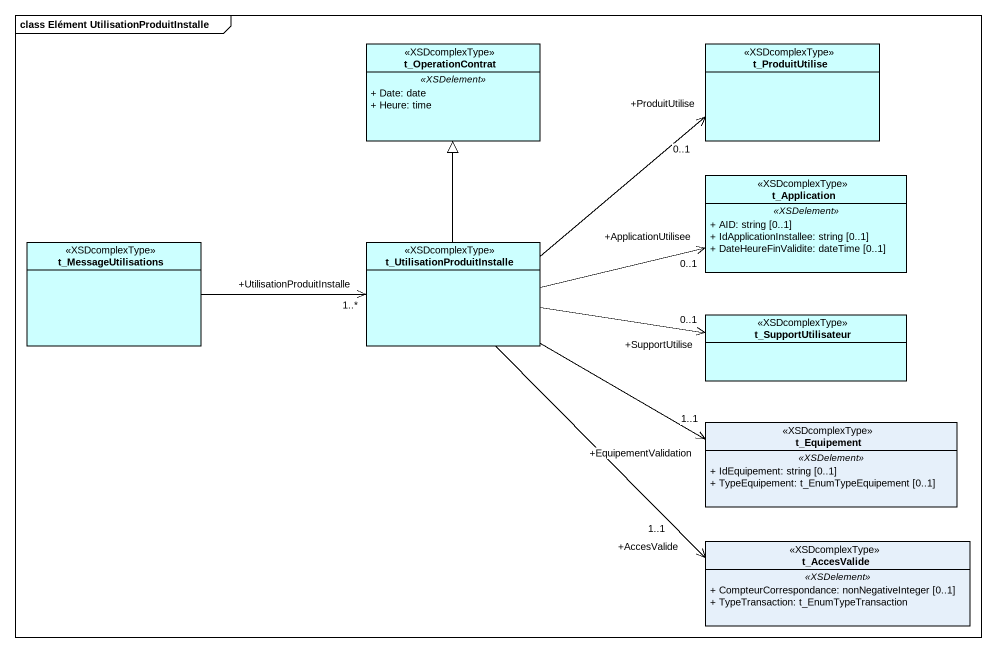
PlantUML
@startuml
mainframe class Elément UtilisationProduitInstalle
hide circle
hide empty members
skinparam classAttributeIconSize 0
class t_OperationContrat <<XSDcomplexType>> #CCFFFF {
  .. <<XSDelement>> ..
  + Date: date
  + Heure: time
}
class t_ProduitUtilise <<XSDcomplexType>> #CCFFFF
class t_Application <<XSDcomplexType>> #CCFFFF {
  .. <<XSDelement>> ..
  + AID: string [0..1]
  + IdApplicationInstallee: string [0..1]
  + DateHeureFinValidite: dateTime [0..1]
}
class t_MessageUtilisations <<XSDcomplexType>> #CCFFFF
class t_UtilisationProduitInstalle <<XSDcomplexType>> #CCFFFF
class t_SupportUtilisateur <<XSDcomplexType>> #CCFFFF
class t_Equipement <<XSDcomplexType>> {
  .. <<XSDelement>> ..
  + IdEquipement: string [0..1]
  + TypeEquipement: t_EnumTypeEquipement [0..1]
}
class t_AccesValide <<XSDcomplexType>> {
  .. <<XSDelement>> ..
  + CompteurCorrespondance: nonNegativeInteger [0..1]
  + TypeTransaction: t_EnumTypeTransaction
}
t_MessageUtilisations -right-> "+UtilisationProduitInstalle\n1..*" t_UtilisationProduitInstalle
t_UtilisationProduitInstalle -up-|> t_OperationContrat
t_UtilisationProduitInstalle -right-> "+ProduitUtilise\n0..1" t_ProduitUtilise
t_UtilisationProduitInstalle -right-> "+ApplicationUtilisee\n0..1" t_Application
t_UtilisationProduitInstalle -right-> "+SupportUtilise\n0..1" t_SupportUtilisateur
t_UtilisationProduitInstalle -right-> "+EquipementValidation\n1..1" t_Equipement
t_UtilisationProduitInstalle --> "+AccesValide\n1..1" t_AccesValide
@enduml
